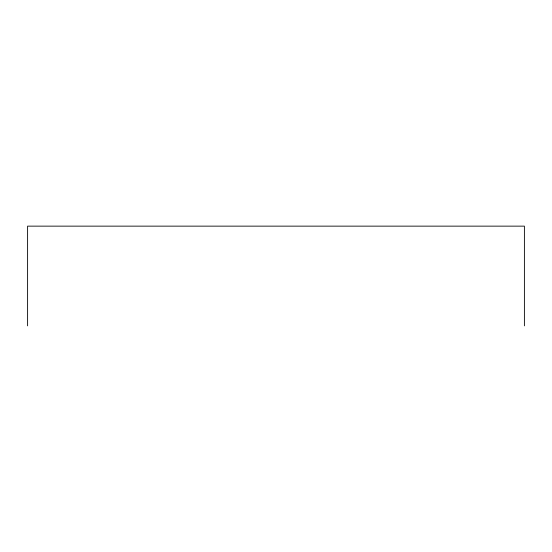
<?xml version="1.0" encoding="UTF-8"?>
<svg xmlns="http://www.w3.org/2000/svg" width="552" height="552" viewBox="0 0 552 552"><rect width="100%" height="100%" fill="white"/><g stroke="black" fill="none" stroke-linecap="round" stroke-linejoin="round"><path stroke-width="0.83" d="M524.4 325.859L524.4 226.141L27.6 226.141L27.6 325.859"/></g></svg>
